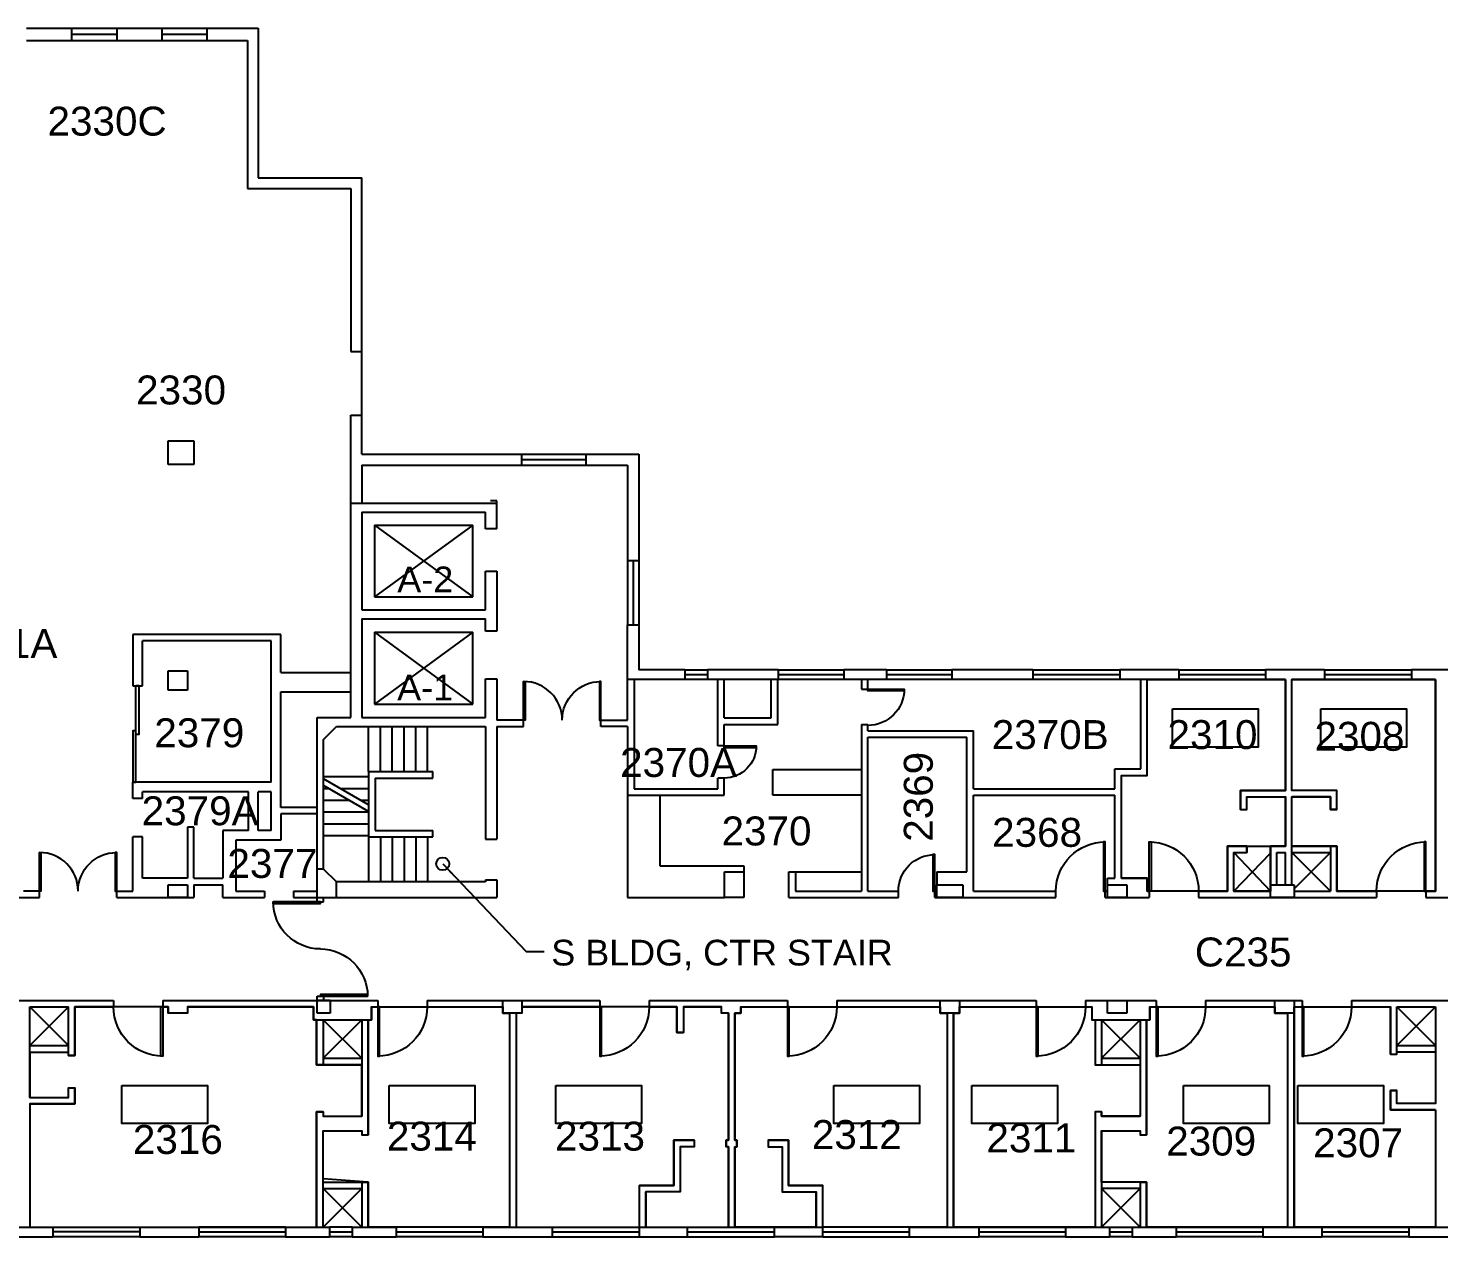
# Model space of a CAD drawing. Header units: inches. Extents: x -281 to 5521, y -151 to 3105.
# Drawn here: x 872 to 2187, y 299 to 1426 of the extents above; entities that cross this region are included whole.
import ezdxf

# ---------------------------------------------------------------- set-up
doc = ezdxf.new("R2010")
doc.units = ezdxf.units.IN
doc.header["$LTSCALE"] = 48
doc.header["$MEASUREMENT"] = 0
doc.layers.get('0').update_dxf_attribs({"linetype": 'CONTINUOUS'})
for name, color, linetype in [('A-ANNO-RNUM', 4, 'CONTINUOUS'), ('A-ANNO-TEXT-IDEN', 4, 'CONTINUOUS'), ('A-DOOR', 2, 'CONTINUOUS'), ('A-FLOR-CASE', 3, 'CONTINUOUS'), ('A-FLOR-EVTR', 2, 'CONTINUOUS'), ('A-FLOR-PFIX', 2, 'CONTINUOUS'), ('A-FLOR-STRS', 2, 'CONTINUOUS'), ('A-GLAZ', 2, 'CONTINUOUS'), ('A-GLAZ-SILL', 1, 'CONTINUOUS'), ('A-WALL-FULL', 6, 'CONTINUOUS'), ('S-COLS', 5, 'CONTINUOUS'), ('X-MEDGAS', 5, 'CONTINUOUS')]:
    doc.layers.add(name, color=color, linetype=linetype)
doc.styles.add('ARIAL', font='arial.ttf')
doc.styles.get("Standard").update_dxf_attribs({"font": 'SIMPLEX.SHX'})
doc.dimstyles.new('DIM1-4', dxfattribs={"dimscale": 48, "dimtxt": 0.09375, "dimasz": 0.125, "dimexe": 0.125, "dimexo": 0.09375, "dimgap": 0.046875, "dimtad": 1, "dimdec": 4, "dimzin": 7, "dimdsep": 46, "dimlunit": 4, "dimtxsty": 'Standard', "dimblk": 'TICK', "dimcen": 2.25, "dimdle": 1.5, "dimadec": 0, "dimazin": 0, "dimtfac": 1, "dimtdec": 4, "dimtix": 1, "dimtofl": 0, "dimtmove": 2, "dimatfit": 3, "dimldrblk": 'TICK', "dimfxl": 1, "dimtolj": 1, "dimtzin": 0, "dimarcsym": 0})

# ---------------------------------------------------------------- blocks, each defined once
blk = doc.blocks.new('*U156')
for p, q in [((0, 0), (0, 0)), ((46, 0), (46, 0))]:
    blk.add_line(p, q)
blk.add_lwpolyline([(0, 0), (0, 46), (1.75, 46), (1.75, 0)], close=True)
blk.add_arc((0, 0), 46, 0, 90)
blk = doc.blocks.new('*U174')
for p, q in [((0, 0), (0, 0)), ((-46, 0), (-46, 0))]:
    blk.add_line(p, q)
blk.add_lwpolyline([(0, 0), (0, 46), (-1.75, 46), (-1.75, 0)], close=True)
blk.add_arc((0, 0), 46, 90, 180)
blk = doc.blocks.new('*U173')
for p, q in [((0, 0), (0, 0)), ((-46, 0), (-46, 0))]:
    blk.add_line(p, q)
blk.add_lwpolyline([(0, 0), (0, -46), (-1.75, -46), (-1.75, 0)], close=True)
blk.add_arc((0, 0), 46, 180, 270)
blk = doc.blocks.new('*U175')
for p, q in [((0, 0), (0, 0)), ((46, 0), (46, 0))]:
    blk.add_line(p, q)
blk.add_lwpolyline([(0, 0), (0, -46), (1.75, -46), (1.75, 0)], close=True)
blk.add_arc((0, 0), 46, 270, 0)
blk = doc.blocks.new('*U176')
for p, q in [((0, 0), (0, 0)), ((-34, 0), (-34, 0))]:
    blk.add_line(p, q)
blk.add_lwpolyline([(0, 0), (0, -34), (-1.75, -34), (-1.75, 0)], close=True)
blk.add_arc((0, 0), 34, 180, 270)
blk = doc.blocks.new('*U178')
for p, q in [((0, 0), (0, 0)), ((34, 0), (34, 0))]:
    blk.add_line(p, q)
blk.add_lwpolyline([(0, 0), (0, -34), (1.75, -34), (1.75, 0)], close=True)
blk.add_arc((0, 0), 34, 270, 0)
blk = doc.blocks.new('*U179')
for p, q in [((0, 0), (0, 0)), ((30, 0), (30, 0))]:
    blk.add_line(p, q)
blk.add_lwpolyline([(0, 0), (0, -30), (1.75, -30), (1.75, 0)], close=True)
blk.add_arc((0, 0), 30, 270, 0)
blk = doc.blocks.new('TICK')
at = {"linetype": 'Continuous'}
blk.add_line((0.99, 0), (-0.99, 0), dxfattribs=at)
at = {"color": 11}
blk.add_line((-0.22, -0.22), (0.22, 0.22), dxfattribs=at)

msp = doc.modelspace()

# ---------------------------------------------------------------- linework, layer by layer
at = {"layer": 'A-DOOR'}
for points in [[(972, 771), (969, 771), (969, 723), (972, 723), (972, 813)], [(972, 768), (975, 768), (975, 813), (972, 813)]]:
    msp.add_lwpolyline(points, dxfattribs=at)
at = {"layer": 'A-FLOR-CASE'}
for p, q in [((1566, 711), (1566, 735)), ((1566, 735), (1648.5, 735)), ((1430.5, 711), (1430.5, 615.5)), ((1460.5, 711), (1460.5, 645)), ((1648.5, 711), (1566, 711)), ((1460.5, 645), (1539, 645)), ((1539, 645), (1539, 639.5)), ((1587, 639.5), (1648.5, 639.5)), ((1430.5, 615.5), (1521, 615.5))]:
    msp.add_line(p, q, dxfattribs=at)
at = {"layer": 'A-FLOR-EVTR'}
for p, q in [((1194.5, 963), (1286, 963)), ((1194.5, 963), (1194.5, 896)), ((1194.5, 963), (1286, 896)), ((1286, 963), (1194.5, 896)), ((1286, 896), (1286, 963)), ((1194.5, 896), (1286, 896)), ((1286, 863), (1194.5, 796)), ((1194.5, 863), (1286, 796)), ((1194.5, 863), (1194.5, 796)), ((1194.5, 863), (1286, 863)), ((1286, 796), (1286, 863)), ((1194.5, 796), (1286, 796))]:
    msp.add_line(p, q, dxfattribs=at)
at = {"layer": 'A-FLOR-PFIX'}
for p, q in [((2008, 663.5), (2030, 663.5)), ((2050, 663.5), (2086, 663.5)), ((1996, 657.5), (2030, 621.5)), ((1996, 621.5), (2030, 657)), ((2050, 657.5), (2086, 657.5)), ((2050, 657.5), (2086, 621.5)), ((2086, 657.5), (2052, 623.5)), ((873, 513.5), (909, 477.5)), ((909, 513.5), (873, 477.5)), ((2184, 513.5), (2148, 477.5)), ((2148, 513.5), (2184, 477.5)), ((1182.5, 501.5), (1146.5, 465.5)), ((1146.5, 501.5), (1182.5, 465.5)), ((1872.5, 501.5), (1908.5, 465.5)), ((1908.5, 501.5), (1872.5, 465.5)), ((909, 477), (873, 477)), ((2148, 477.5), (2184, 477.5)), ((909, 471), (873, 471)), ((1146.5, 465.5), (1182.5, 465.5)), ((1872.5, 465.5), (1908.5, 465.5)), ((2148, 471.5), (2184, 471.5)), ((1140.5, 459.5), (1182.5, 459.5)), ((1872.5, 459.5), (1908.5, 459.5)), ((1146.5, 350), (1188.5, 350)), ((1146.5, 344), (1182.5, 344)), ((1146.5, 344), (1182.5, 308)), ((1182.5, 344), (1146.5, 308)), ((1908.5, 350), (1872.5, 350)), ((1908.5, 344), (1872.5, 344)), ((1908.5, 344), (1872.5, 308)), ((1872.5, 344), (1908.5, 308))]:
    msp.add_line(p, q, dxfattribs=at)
at = {"layer": 'A-FLOR-STRS'}
for p, q in [((1189, 733), (1189, 775)), ((1200, 733), (1200, 775)), ((1211, 733), (1211, 775)), ((1222, 733), (1222, 775)), ((1233, 733), (1233, 775)), ((1244, 733), (1244, 775)), ((1189, 728), (1147, 728)), ((1189, 701.9), (1147, 726.1)), ((1189, 695.9), (1147, 720.1)), ((1152.5, 717), (1147, 717)), ((1189, 717), (1162.8, 717)), ((1171.5, 706), (1147, 706)), ((1189, 706), (1181.9, 706)), ((1189, 695), (1147, 695)), ((1189, 684), (1147, 684)), ((1189, 673), (1147, 673)), ((1189, 672), (1189, 630)), ((1200, 672), (1200, 630)), ((1211, 672), (1211, 630)), ((1222, 672), (1222, 630)), ((1233, 672), (1233, 630)), ((1244, 672), (1244, 630))]:
    msp.add_line(p, q, dxfattribs=at)
at = {"layer": 'A-GLAZ'}
for p, q in [((912, 1420.8), (954, 1420.8)), ((996, 1420.8), (1038, 1420.8)), ((1332, 1024), (1392, 1024)), ((1435.7, 930), (1435.7, 870)), ((1484, 823.5), (1505, 823.5)), ((1571, 823.5), (1632, 823.5)), ((1672, 823.5), (1733, 823.5)), ((1808.5, 823.5), (1889.5, 823.5)), ((1944.5, 823.5), (2025.5, 823.5)), ((2080.5, 823.5), (2161.5, 823.5)), ((975.5, 303.5), (894.5, 303.5)), ((1030.5, 303.5), (1111.5, 303.5)), ((1152.5, 303.5), (1173.5, 303.5)), ((1214.5, 303.5), (1295.5, 303.5)), ((1360.5, 303.5), (1441.5, 303.5)), ((1486.5, 303.5), (1567.5, 303.5)), ((1612.5, 303.5), (1693.5, 303.5)), ((1758, 303.5), (1839, 303.5)), ((1880, 303.5), (1901, 303.5)), ((1942, 303.5), (2023, 303.5)), ((2078, 303.5), (2159, 303.5))]:
    msp.add_line(p, q, dxfattribs=at)
at = {"layer": 'A-GLAZ-SILL'}
for p, q in [((912, 1426.5), (954, 1426.5)), ((996, 1426.5), (1038, 1426.5)), ((912, 1415), (954, 1415)), ((996, 1415), (1038, 1415)), ((1332, 1029), (1392, 1029)), ((1332, 1019), (1392, 1019)), ((1430.5, 930), (1430.5, 870)), ((1441, 930), (1441, 870)), ((1484, 828), (1505, 828)), ((1505, 819), (1484, 819)), ((1571, 828), (1632, 828)), ((1632, 819), (1571, 819)), ((1672, 828), (1733, 828)), ((1733, 819), (1672, 819)), ((1808.5, 828), (1889.5, 828)), ((1889.5, 819), (1808.5, 819)), ((1944.5, 828), (2025.5, 828)), ((2025.5, 819), (1944.5, 819)), ((2080.5, 828), (2161.5, 828)), ((2161.5, 819), (2080.5, 819)), ((894.5, 308), (975.5, 308)), ((1111.5, 308), (1030.5, 308)), ((1173.5, 308), (1152.5, 308)), ((1295.5, 308), (1214.5, 308)), ((1360.5, 308), (1441.5, 308)), ((1486.5, 308), (1567.5, 308)), ((1693.5, 308), (1612.5, 308)), ((1758, 308), (1839, 308)), ((1880, 308), (1901, 308)), ((1942, 308), (2023, 308)), ((2078, 308), (2159, 308)), ((975.5, 299), (894.5, 299)), ((1111.5, 299), (1030.5, 299)), ((1173.5, 299), (1152.5, 299)), ((1295.5, 299), (1214.5, 299)), ((1360.5, 299), (1441.5, 299)), ((1486.5, 299), (1567.5, 299)), ((1612.5, 299), (1693.5, 299)), ((1839, 299), (1758, 299)), ((1901, 299), (1880, 299)), ((2023, 299), (1942, 299)), ((2159, 299), (2078, 299))]:
    msp.add_line(p, q, dxfattribs=at)
at = {"layer": 'A-WALL-FULL'}
for p, q in [((870, 1426.5), (912, 1426.5)), ((912, 1426.5), (912, 1415)), ((954, 1426.5), (954, 1415)), ((954, 1426.5), (996, 1426.5)), ((996, 1426.5), (996, 1415)), ((1038, 1426.5), (1038, 1415)), ((1038, 1426.5), (1086, 1426.5)), ((1086, 1426.5), (1086, 1287)), ((870, 1415), (912, 1415)), ((954, 1415), (996, 1415)), ((1038, 1415), (1076, 1415)), ((1076, 1415), (1076, 1277)), ((1076, 1277), (1172.5, 1277)), ((1086, 1287), (1182.5, 1287)), ((1172.5, 1277), (1172.5, 1125)), ((1182.5, 1029), (1182.5, 1287)), ((1172.5, 1125), (1182.5, 1125)), ((1172.5, 1065.5), (1182.5, 1065.5)), ((1172.5, 783.5), (1172.5, 1065.5)), ((1182.5, 1029), (1332, 1029)), ((1332, 1019), (1332, 1029)), ((1392, 1029), (1441, 1029)), ((1392, 1019), (1392, 1029)), ((1441, 1029), (1441, 828)), ((1182.5, 1019), (1332, 1019)), ((1182.5, 1019), (1182.5, 983.5)), ((1392, 1019), (1430.5, 1019)), ((1430.5, 1019), (1430.5, 930)), ((1172.5, 983.5), (1308.5, 983.5)), ((1182.5, 975), (1182.5, 884)), ((1182.5, 975), (1298, 975)), ((1298, 959.5), (1298, 975)), ((1308.5, 985.5), (1302.5, 985.5)), ((1308.5, 959.5), (1308.5, 985.5)), ((1308.5, 959.5), (1298, 959.5)), ((1430.5, 930), (1441, 930)), ((1298, 884), (1298, 920)), ((1298, 920), (1308.5, 920)), ((1308.5, 920), (1308.5, 864)), ((1182.5, 884), (1298, 884)), ((1182.5, 875.5), (1298, 875.5)), ((1182.5, 875.5), (1182.5, 783.5)), ((1298, 864), (1298, 875.5)), ((1430.5, 781), (1430.5, 870)), ((1430.5, 870), (1441, 870)), ((1107, 861), (969, 861)), ((969, 861), (969, 813)), ((1107, 825.5), (1107, 861)), ((1308.5, 864), (1298, 864)), ((978, 813), (978, 855)), ((1098, 855), (978, 855)), ((1098, 723), (1098, 855)), ((1107, 825.5), (1172.5, 825.5)), ((1298, 783.5), (1298, 819.5)), ((1298, 819.5), (1308.5, 819.5)), ((1308.5, 819.5), (1308.5, 781)), ((1484, 819), (1430.5, 819)), ((1436.5, 819), (1436.5, 717)), ((1484, 828), (1441, 828)), ((1484, 828), (1484, 819)), ((1505, 828), (1505, 819)), ((1571, 828), (1505, 828)), ((1571, 819), (1505, 819)), ((1514.5, 757), (1514.5, 819)), ((1520.5, 783), (1520.5, 819)), ((1564.5, 783), (1564.5, 819)), ((1570.5, 777), (1570.5, 819)), ((1571, 828), (1571, 819)), ((1632, 828), (1632, 819)), ((1672, 828), (1632, 828)), ((1672, 819), (1632, 819)), ((1648.5, 819), (1648.5, 810)), ((1654.5, 810), (1654.5, 819)), ((1672, 828), (1672, 819)), ((1808.5, 828), (1733, 828)), ((1733, 828), (1733, 819)), ((1808.5, 819), (1733, 819)), ((1808.5, 828), (1808.5, 819)), ((1889.5, 828), (1889.5, 819)), ((1944.5, 828), (1889.5, 828)), ((1944.5, 819), (1889.5, 819)), ((1909, 735.5), (1909, 819)), ((1915, 729.5), (1915, 819)), ((1944.5, 828), (1944.5, 819)), ((2025.5, 828), (2025.5, 819)), ((2080.5, 828), (2025.5, 828)), ((2044, 819), (2025.5, 819)), ((2044, 715.5), (2044, 819)), ((2080.5, 819), (2050, 819)), ((2050, 715.5), (2050, 819)), ((2080.5, 828), (2080.5, 819)), ((2161.5, 828), (2161.5, 819)), ((2216.5, 828), (2161.5, 828)), ((2184, 819), (2161.5, 819)), ((2184, 621.5), (2184, 819)), ((969, 813), (978, 813)), ((1107, 699.5), (1107, 807.5)), ((1107, 807.5), (1172.5, 807.5)), ((1648.5, 810), (1654.5, 810)), ((1141, 783.5), (1172.5, 783.5)), ((1141, 615.5), (1141, 783.5)), ((1182.5, 783.5), (1298, 783.5)), ((1333.5, 781), (1308.5, 781)), ((1333.5, 775), (1333.5, 781)), ((1405.5, 781), (1430.5, 781)), ((1405.5, 775), (1405.5, 781)), ((1520.5, 783), (1564.5, 783)), ((1520.5, 777), (1570.5, 777)), ((1520.5, 757), (1520.5, 777)), ((1648.5, 777), (1654.5, 777)), ((1648.5, 777), (1648.5, 621.5)), ((1654.5, 771), (1654.5, 777)), ((1147, 763), (1159, 775)), ((1147, 642), (1147, 763)), ((1159, 775), (1298, 775)), ((1298, 775), (1298, 670)), ((1308.5, 775), (1308.5, 670)), ((1308.5, 775), (1333.5, 775)), ((1430.5, 775), (1405.5, 775)), ((1430.5, 775), (1430.5, 711)), ((1654.5, 771), (1753, 771)), ((1654.5, 621.5), (1654.5, 765)), ((1654.5, 765), (1747, 765)), ((1747, 639.5), (1747, 765)), ((1753, 717), (1753, 771)), ((1520.5, 757), (1514.5, 757)), ((1189, 733), (1189, 672)), ((1189, 733), (1249, 733)), ((1195, 727), (1195, 678)), ((1195, 727), (1249, 727)), ((1249, 727), (1249, 733)), ((1514.5, 717), (1514.5, 727)), ((1520.5, 727), (1514.5, 727)), ((1520.5, 711), (1520.5, 727)), ((1885, 735.5), (1909, 735.5)), ((1885, 717), (1885, 735.5)), ((1891, 633.5), (1891, 729.5)), ((1891, 729.5), (1915, 729.5)), ((1098, 723), (969, 723)), ((969, 708), (969, 723)), ((1077, 714), (978, 714)), ((978, 708), (978, 714)), ((1077, 678), (1077, 714)), ((1086, 678), (1086, 714)), ((1098, 714), (1086, 714)), ((1098, 678), (1098, 714)), ((1430.5, 711), (1520.5, 711)), ((1436.5, 717), (1514.5, 717)), ((1753, 717), (1885, 717)), ((1753, 621.5), (1753, 711)), ((1753, 711), (1885, 711)), ((1885, 633.5), (1885, 711)), ((2002, 697.5), (2002, 715.5)), ((2002, 715.5), (2044, 715.5)), ((2092, 715.5), (2050, 715.5)), ((2092, 697.5), (2092, 715.5)), ((978, 708), (969, 708)), ((1141, 699.5), (1107, 699.5)), ((2002, 697.5), (2008, 697.5)), ((2008, 709.5), (2044, 709.5)), ((2008, 697.5), (2008, 709.5)), ((2044, 663.5), (2044, 709.5)), ((2050, 627.5), (2050, 709.5)), ((2086, 709.5), (2050, 709.5)), ((2086, 697.5), (2086, 709.5)), ((2092, 697.5), (2086, 697.5)), ((1141, 693.5), (1107, 693.5)), ((1107, 693.5), (1107, 669)), ((969, 621.5), (969, 672)), ((978, 672), (969, 672)), ((978, 633.5), (978, 672)), ((1026, 681), (1020, 681)), ((1020, 681), (1020, 633.5)), ((1026, 633.5), (1026, 681)), ((1077, 678), (1053, 678)), ((1053, 678), (1053, 633.5)), ((1098, 678), (1086, 678)), ((1189, 672), (1249, 672)), ((1195, 678), (1249, 678)), ((1249, 672), (1249, 678)), ((1107, 669), (1065, 669)), ((1065, 669), (1065, 621.5)), ((1298, 670), (1308.5, 670)), ((1990, 621.5), (1990, 663.5)), ((1990, 663.5), (2008, 663.5)), ((2008, 663.5), (2008, 657.5)), ((2030, 627.5), (2030, 663.5)), ((2030, 663.5), (2044, 663.5)), ((2086, 663.5), (2086, 621.5)), ((2086, 663.5), (2092, 663.5)), ((2092, 663.5), (2092, 621.5)), ((1996, 621.5), (1996, 657.5)), ((1996, 657.5), (2008, 657.5)), ((2036, 627.5), (2036, 657.5)), ((2036, 657.5), (2044, 657.5)), ((2044, 627.5), (2044, 657.5)), ((1020, 633.5), (978, 633.5)), ((1026, 633.5), (1053, 633.5)), ((1147, 642), (1141, 642)), ((1159, 630), (1147, 642)), ((1298, 632), (1308.5, 632)), ((1298, 632), (1298, 630)), ((1308.5, 632), (1308.5, 615.5)), ((1581, 615.5), (1581, 639.5)), ((1581, 639.5), (1587, 639.5)), ((1587, 639.5), (1587, 621.5)), ((1719, 639.5), (1747, 639.5)), ((1719, 639.5), (1719, 627.5)), ((1878, 633.5), (1885, 633.5)), ((1878, 627.5), (1878, 633.5)), ((1891, 633.5), (1915, 633.5)), ((1915, 633.5), (1915, 621.5)), ((882, 621.5), (867, 621.5)), ((882, 615.5), (882, 621.5)), ((954, 621.5), (969, 621.5)), ((954, 615.5), (954, 621.5)), ((1026, 627.5), (1026, 615.5)), ((1026, 627.5), (1053, 627.5)), ((1053, 615.5), (1053, 627.5)), ((1065, 621.5), (1092, 621.5)), ((1092, 621.5), (1092, 615.5)), ((1119, 621.5), (1119, 615.5)), ((1119, 621.5), (1141, 621.5)), ((1159, 615.5), (1159, 630)), ((1298, 630), (1159, 630)), ((1587, 621.5), (1648.5, 621.5)), ((1654.5, 621.5), (1683, 621.5)), ((1683, 615.5), (1683, 621.5)), ((1717, 615.5), (1717, 621.5)), ((1717, 621.5), (1719, 621.5)), ((1753, 621.5), (1830, 621.5)), ((1830, 615.5), (1830, 621.5)), ((1876, 615.5), (1876, 621.5)), ((1876, 621.5), (1878, 621.5)), ((1915, 621.5), (1917, 621.5)), ((1917, 621.5), (1917, 615.5)), ((1963, 621.5), (1963, 615.5)), ((1963, 621.5), (1990, 621.5)), ((1996, 621.5), (2030, 621.5)), ((2052, 621.5), (2086, 621.5)), ((2092, 621.5), (2129, 621.5)), ((2129, 621.5), (2129, 615.5)), ((2175, 621.5), (2175, 615.5)), ((2175, 621.5), (2184, 621.5)), ((732, 615.5), (882, 615.5)), ((954, 615.5), (1026, 615.5)), ((1053, 615.5), (1092, 615.5)), ((1119, 615.5), (1308.5, 615.5)), ((1141, 611.5), (1141, 615.5)), ((1141, 611.5), (1147, 611.5)), ((1147, 611.5), (1147, 615.5)), ((1581, 615.5), (1683, 615.5)), ((1717, 615.5), (1830, 615.5)), ((1876, 615.5), (1917, 615.5)), ((1963, 615.5), (2129, 615.5)), ((2175, 615.5), (2268, 615.5)), ((790, 519.5), (951, 519.5)), ((873, 429), (873, 513.5)), ((873, 513.5), (909, 513.5)), ((909, 468), (909, 513.5)), ((915, 468), (915, 513.5)), ((915, 513.5), (951, 513.5)), ((951, 519.5), (951, 513.5)), ((996.9, 519.5), (996.9, 513.5)), ((996.9, 519.5), (1197.5, 519.5)), ((996.9, 513.5), (1002, 513.5)), ((1002, 513.5), (1002, 507.5)), ((1020, 513.5), (1137.5, 513.5)), ((1020, 513.5), (1020, 507.5)), ((1137.5, 513.5), (1137.5, 501.5)), ((1141, 519.5), (1141, 523.5)), ((1141, 523.5), (1147, 523.5)), ((1147, 523.5), (1147, 519.5)), ((1191.5, 513.5), (1191.5, 501.5)), ((1191.5, 513.5), (1197.5, 513.5)), ((1197.5, 519.5), (1197.5, 513.5)), ((1243.5, 519.5), (1404.5, 519.5)), ((1243.5, 519.5), (1243.5, 513.5)), ((1243.5, 513.5), (1314, 513.5)), ((1332, 513.5), (1404.5, 513.5)), ((1404.5, 519.5), (1404.5, 513.5)), ((1450.5, 519.5), (1450.5, 513.5)), ((1450.5, 519.5), (1579.5, 519.5)), ((1450.5, 513.5), (1476.5, 513.5)), ((1476.5, 513.5), (1476.5, 489.5)), ((1482.5, 513.5), (1482.5, 489.5)), ((1482.5, 513.5), (1518, 513.5)), ((1518, 507.5), (1518, 513.5)), ((1536, 513.5), (1579.5, 513.5)), ((1536, 513.5), (1536, 507.5)), ((1579.5, 519.5), (1579.5, 513.5)), ((1625.5, 519.5), (1625.5, 513.5)), ((1625.5, 519.5), (1811.5, 519.5)), ((1625.5, 513.5), (1722, 513.5)), ((1740, 513.5), (1811.5, 513.5)), ((1811.5, 519.5), (1811.5, 513.5)), ((1857.5, 519.5), (1857.5, 513.5)), ((1857.5, 519.5), (1923.5, 519.5)), ((1857.5, 513.5), (1863.5, 513.5)), ((1863.5, 513.5), (1863.5, 501.5)), ((1917.5, 513.5), (1917.5, 501.5)), ((1917.5, 513.5), (1923.5, 513.5)), ((1923.5, 519.5), (1923.5, 513.5)), ((1969.5, 519.5), (1969.5, 513.5)), ((1969.5, 519.5), (2059.5, 519.5)), ((1969.5, 513.5), (2034, 513.5)), ((2052, 513.5), (2059.5, 513.5)), ((2059.5, 519.5), (2059.5, 513.5)), ((2105.5, 519.5), (2105.5, 513.5)), ((2105.5, 519.5), (2269.5, 519.5)), ((2105.5, 513.5), (2142, 513.5)), ((2142, 469.5), (2142, 513.5)), ((2148, 469.5), (2148, 513.5)), ((2148, 513.5), (2184, 513.5)), ((2184, 513.5), (2184, 423.5)), ((1020, 507.5), (1002, 507.5)), ((1137.5, 501.5), (1191.5, 501.5)), ((1140.5, 501.5), (1140.5, 459.5)), ((1146.5, 501.5), (1146.5, 459.5)), ((1182.5, 501.5), (1182.5, 411.5)), ((1188.5, 501.5), (1188.5, 394)), ((1320.5, 507.5), (1320.5, 308)), ((1326.5, 507.5), (1326.5, 308)), ((1524.5, 507.5), (1518, 507.5)), ((1524.5, 507.5), (1524.5, 389)), ((1530.5, 507.5), (1530.5, 389)), ((1536, 507.5), (1530.5, 507.5)), ((1728.5, 507.5), (1728.5, 308)), ((1734.5, 507.5), (1734.5, 308)), ((1863.5, 501.5), (1917.5, 501.5)), ((1866.5, 501.5), (1866.5, 459.5)), ((1872.5, 501.5), (1872.5, 459.5)), ((1908.5, 501.5), (1908.5, 411.5)), ((1914.5, 501.5), (1914.5, 394)), ((2046, 507.5), (2046, 308)), ((2052, 507.5), (2052, 308)), ((1476.5, 489.5), (1482.5, 489.5)), ((909, 468), (915, 468)), ((2142, 469.5), (2148, 469.5)), ((1866.5, 459.5), (1872.5, 459.5)), ((909, 429), (909, 438)), ((909, 438), (915, 438)), ((915, 423), (915, 438)), ((2142, 417.5), (2142, 435.5)), ((2142, 435.5), (2148, 435.5)), ((2148, 423.5), (2148, 435.5)), ((873, 429), (909, 429)), ((873, 423), (915, 423)), ((873, 423), (873, 308)), ((2184, 423.5), (2148, 423.5)), ((1146.5, 415.5), (1140.5, 415.5)), ((1140.5, 415.5), (1140.5, 308)), ((1146.5, 415.5), (1146.5, 411.5)), ((1146.5, 411.5), (1182.5, 411.5)), ((1866.5, 415.5), (1866.5, 308)), ((1872.5, 415.5), (1866.5, 415.5)), ((1872.5, 415.5), (1872.5, 411.5)), ((1872.5, 411.5), (1908.5, 411.5)), ((2184, 417.5), (2142, 417.5)), ((2184, 417.5), (2184, 308)), ((1146.5, 398), (1182.5, 398)), ((1146.5, 308), (1146.5, 398)), ((1182.5, 398), (1182.5, 394)), ((1872.5, 398), (1872.5, 308)), ((1872.5, 398), (1908.5, 398)), ((1908.5, 398), (1908.5, 394)), ((1182.5, 394), (1188.5, 394)), ((1473.5, 389), (1473.5, 347)), ((1492.5, 389), (1473.5, 389)), ((1479.5, 383), (1479.5, 341)), ((1492.5, 383), (1479.5, 383)), ((1492.5, 389), (1492.5, 383)), ((1524.5, 389), (1522.5, 389)), ((1522.5, 389), (1522.5, 383)), ((1524.5, 383), (1522.5, 383)), ((1524.5, 383), (1524.5, 308)), ((1530.5, 389), (1532.5, 389)), ((1530.5, 383), (1530.5, 308)), ((1530.5, 383), (1532.5, 383)), ((1532.5, 389), (1532.5, 383)), ((1561.5, 389), (1580.5, 389)), ((1561.5, 389), (1561.5, 383)), ((1561.5, 383), (1574.5, 383)), ((1574.5, 383), (1574.5, 341)), ((1580.5, 389), (1580.5, 347)), ((1908.5, 394), (1914.5, 394)), ((1182.5, 350), (1182.5, 308)), ((1188.5, 350), (1188.5, 308)), ((1441.5, 299), (1441.5, 347)), ((1473.5, 347), (1441.5, 347)), ((1580.5, 347), (1612.5, 347)), ((1612.5, 299), (1612.5, 347)), ((1908.5, 350), (1908.5, 308)), ((1908.5, 350), (1914.5, 350)), ((1914.5, 350), (1914.5, 308)), ((1447.5, 308), (1447.5, 341)), ((1479.5, 341), (1447.5, 341)), ((1574.5, 341), (1606.5, 341)), ((1606.5, 308), (1606.5, 341)), ((839.5, 308), (894.5, 308)), ((894.5, 308), (894.5, 299)), ((975.5, 308), (975.5, 299)), ((975.5, 308), (1030.5, 308)), ((1030.5, 308), (1030.5, 299)), ((1111.5, 308), (1111.5, 299)), ((1111.5, 308), (1152.5, 308)), ((1152.5, 308), (1152.5, 299)), ((1173.5, 308), (1173.5, 299)), ((1173.5, 308), (1214.5, 308)), ((1214.5, 308), (1214.5, 299)), ((1295.5, 308), (1295.5, 299)), ((1295.5, 308), (1360.5, 308)), ((1360.5, 299), (1360.5, 308)), ((1441.5, 308), (1486.5, 308)), ((1486.5, 299), (1486.5, 308)), ((1566.5, 308), (1612.5, 308)), ((1567.5, 299), (1567.5, 308)), ((1693.5, 299), (1693.5, 308)), ((1693.5, 308), (1758, 308)), ((1758, 308), (1758, 299)), ((1839, 308), (1839, 299)), ((1839, 308), (1880, 308)), ((1880, 308), (1880, 299)), ((1901, 308), (1901, 299)), ((1901, 308), (1942, 308)), ((1942, 308), (1942, 299)), ((2023, 308), (2023, 299)), ((2023, 308), (2078, 308)), ((2078, 308), (2078, 299)), ((2159, 308), (2159, 299)), ((2159, 308), (2214, 308)), ((839.5, 299), (894.5, 299)), ((975.5, 299), (1030.5, 299)), ((1111.5, 299), (1152.5, 299)), ((1173.5, 299), (1214.5, 299)), ((1295.5, 299), (1360.5, 299)), ((1441.5, 299), (1486.5, 299)), ((1612.5, 299), (1567.5, 299)), ((1693.5, 299), (1758, 299)), ((1839, 299), (1880, 299)), ((1901, 299), (1942, 299)), ((2023, 299), (2078, 299)), ((2159, 299), (2214, 299))]:
    msp.add_line(p, q, dxfattribs=at)
at = {"layer": 'S-COLS'}
for p, q in [((1002, 1041.5), (1026, 1041.5)), ((1002, 1019.5), (1002, 1041.5)), ((1026, 1041.5), (1026, 1019.5)), ((1026, 1019.5), (1002, 1019.5)), ((1002, 827), (1020, 827)), ((1002, 809), (1002, 827)), ((1020, 827), (1020, 809)), ((1020, 809), (1002, 809)), ((1521, 639.5), (1539, 639.5)), ((1521, 615.5), (1521, 639.5)), ((1539, 639.5), (1539, 615.5)), ((1002, 627.5), (1020, 627.5)), ((1002, 615.5), (1002, 627.5)), ((1020, 627.5), (1020, 615.5)), ((1719, 627.5), (1743, 627.5)), ((1719, 615.5), (1719, 627.5)), ((1743, 627.5), (1743, 615.5)), ((1878, 627.5), (1896, 627.5)), ((1878, 615.5), (1878, 627.5)), ((1896, 627.5), (1896, 615.5)), ((2030, 627.5), (2052, 627.5)), ((2030, 615.5), (2030, 627.5)), ((2052, 627.5), (2052, 615.5)), ((1020, 615.5), (1002, 615.5)), ((1539, 615.5), (1521, 615.5)), ((1743, 615.5), (1719, 615.5)), ((1896, 615.5), (1878, 615.5)), ((2052, 615.5), (2030, 615.5)), ((1141, 507.5), (1141, 519.5)), ((1153, 519.5), (1141, 519.5)), ((1153, 519.5), (1153, 507.5)), ((1314, 519.5), (1332, 519.5)), ((1314, 507.5), (1314, 519.5)), ((1332, 519.5), (1332, 507.5)), ((1722, 519.5), (1740, 519.5)), ((1722, 507.5), (1722, 519.5)), ((1740, 519.5), (1740, 507.5)), ((1878, 519.5), (1896, 519.5)), ((1878, 507.5), (1878, 519.5)), ((1896, 519.5), (1896, 507.5)), ((2034, 519.5), (2052, 519.5)), ((2034, 507.5), (2034, 519.5)), ((2052, 519.5), (2052, 507.5)), ((1153, 507.5), (1141, 507.5)), ((1332, 507.5), (1314, 507.5)), ((1740, 507.5), (1722, 507.5)), ((1896, 507.5), (1878, 507.5)), ((2052, 507.5), (2034, 507.5))]:
    msp.add_line(p, q, dxfattribs=at)
at = {"layer": 'X-MEDGAS'}
for points in [[(2044, 819), (2044, 715.5), (2002, 715.5), (2002, 697.5), (2008, 697.5), (2008, 709.5), (2044, 709.5), (2044, 663.5), (2030, 663.5), (2030, 621.5), (1996, 621.5), (1996, 657.5), (2008, 657.5), (2008, 663.5), (1990, 663.5), (1990, 621.5), (1915, 621.5), (1915, 633.5), (1891, 633.5), (1891, 729.5), (1915, 729.5), (1915, 819)], [(2184, 819), (2184, 621.5), (2092, 621.5), (2092, 663.5), (2050, 663.5), (2050, 709.5), (2086, 709.5), (2086, 697.5), (2092, 697.5), (2092, 715.5), (2050, 715.5), (2050, 819)], [(1938.7, 791.5), (2018.6, 791.5), (2018.6, 755.9), (1938.7, 755.9)], [(2077.1, 791.5), (2157, 791.5), (2157, 755.9), (2077.1, 755.9)], [(1314, 513.5), (1314, 507.5), (1320.5, 507.5), (1320.5, 308), (1188.5, 308), (1188.5, 350), (1146.5, 353), (1146.5, 398), (1182.5, 398), (1182.5, 394), (1188.5, 394), (1188.5, 501.5), (1191.5, 501.5), (1191.5, 513.5)], [(1332, 513.5), (1332, 507.5), (1326.5, 507.5), (1326.5, 308), (1441.5, 308), (1441.5, 347), (1473.5, 347), (1473.5, 389), (1492.5, 389), (1492.5, 383), (1479.5, 383), (1479.5, 341), (1447.5, 341), (1447.5, 308), (1524.5, 308), (1524.5, 383), (1522.5, 383), (1522.5, 389), (1524.5, 389), (1524.5, 507.5), (1518, 507.5), (1518, 513.5), (1482.5, 513.5), (1482.5, 489.5), (1476.5, 489.5), (1476.5, 513.5)], [(1728.5, 507.5), (1728.5, 308), (1612.5, 308), (1612.5, 347), (1580.5, 347), (1580.5, 389), (1561.5, 389), (1561.5, 383), (1574.5, 383), (1574.5, 341), (1606.5, 341), (1606.5, 308), (1530.5, 308), (1530.5, 383), (1532.5, 383), (1532.5, 389), (1530.5, 389), (1530.5, 507.5), (1536, 507.5), (1536, 513.5), (1722, 513.5), (1722, 507.5)], [(1908.5, 459.5), (1908.5, 411.5), (1872.5, 411.5), (1872.5, 415.5), (1866.5, 415.5), (1866.5, 308), (1734.5, 308), (1734.5, 507.5), (1740, 507.5), (1740, 513.5), (1863.5, 513.5), (1863.5, 501.5), (1866.5, 501.5), (1866.5, 459.5)], [(2046, 507.5), (2046, 308), (1914.5, 308), (1914.5, 350), (1872.5, 350), (1872.5, 398), (1908.5, 398), (1908.5, 394), (1914.5, 394), (1914.5, 501.5), (1917.5, 501.5), (1917.5, 513.5), (2034, 513.5), (2034, 507.5)], [(2184, 417.5), (2184, 308), (2052, 308), (2052, 513.5), (2142, 513.5), (2142, 469.5), (2148, 469.5), (2148, 471.5), (2184, 471.5), (2184, 423.5), (2148, 423.5), (2148, 435.5), (2142, 435.5), (2142, 417.5)], [(958.8, 440.3), (1038.8, 440.3), (1038.8, 404.7), (958.8, 404.7)], [(1208, 440.3), (1287.9, 440.3), (1287.9, 404.7), (1208, 404.7)], [(1363.5, 440.3), (1443.5, 440.3), (1443.5, 404.7), (1363.5, 404.7)], [(1622.7, 440.3), (1702.7, 440.3), (1702.7, 404.7), (1622.7, 404.7)], [(1751.5, 440.3), (1831.4, 440.3), (1831.4, 404.7), (1751.5, 404.7)], [(1948.8, 440.3), (2028.8, 440.3), (2028.8, 404.7), (1948.8, 404.7)], [(2055.4, 440.3), (2135.3, 440.3), (2135.3, 404.7), (2055.4, 404.7)]]:
    msp.add_lwpolyline(points, close=True, dxfattribs=at)
msp.add_lwpolyline([(909, 471), (873, 471.2), (873, 429), (909, 429), (909, 438), (915, 438), (915, 423), (873, 423), (873, 308), (1140.5, 308), (1140.5, 415.5), (1146.5, 415.5), (1146.5, 411.5), (1182.5, 411.5), (1182.5, 459.5), (1140.5, 459.5), (1140.5, 501.5), (1137.5, 501.5), (1137.5, 513.5), (1020, 513.5), (1020, 507.5), (1002, 507.5), (1002, 513.5), (915, 513.5), (915, 468), (909, 468), (909, 471)], dxfattribs=at)

# ---------------------------------------------------------------- block references
at = {"layer": 'A-DOOR', "yscale": 0.782608695652169, "zscale": 0.782608695652169}
for p, xscale in [((1333.5, 781), 0.782608695652169), ((1405.5, 781), -0.782608695652169), ((882, 621.5), 0.782608695652169), ((954, 621.5), -0.782608695652169)]:
    msp.add_blockref('*U156', p, dxfattribs=dict(at, xscale=xscale))
at = {"layer": 'A-DOOR', "xscale": -1}
for name, p, rotation in [('*U178', (1654.5, 810), 90), ('*U179', (1520.5, 757), 90), ('*U173', (1876, 621.5), 179.9999999999999), ('*U175', (1917, 621.5), 179.9999999999999), ('*U173', (2175, 621.5), 179.9999999999999), ('*U176', (1717, 621.5), 179.9999999999999), ('*U174', (997, 513.5), 179.9999999999999), ('*U156', (1197.5, 513.5), 179.9999999999999), ('*U156', (1404.5, 513.5), 179.9999999999999), ('*U156', (1579.5, 513.5), 179.9999999999999), ('*U156', (1811.5, 513.5), 179.9999999999999), ('*U156', (1923.5, 513.5), 179.9999999999999), ('*U156', (2059.5, 513.5), 179.9999999999999)]:
    msp.add_blockref(name, p, dxfattribs=dict(at, rotation=rotation))
at = {"layer": 'A-DOOR', "xscale": -0.9565217391304347, "yscale": 0.9565217391304347, "zscale": 0.9565217391304347}
for p, rotation in [((1144, 611.5), 90), ((1144, 523.5), 270)]:
    msp.add_blockref('*U156', p, dxfattribs=dict(at, rotation=rotation))

# ---------------------------------------------------------------- texts
at = {"layer": 'A-ANNO-RNUM', "style": 'ARIAL'}
for s, p in [('2330C', (889.5, 1326.3)), ('2330', (972.1, 1075.5)), ('2381A', (789.7, 838.9)), ('2379', (989.1, 755.7)), ('2370B', (1770.1, 754)), ('2310', (1934, 754)), ('2308', (2071.1, 752.4)), ('2370A', (1423.5, 728)), ('2379A', (977.3, 682.9)), ('2370', (1518.1, 664.1)), ('2368', (1770.4, 662.8)), ('2377', (1057.3, 633.8)), ('C235', (1959.5, 551.2)), ('2312', (1602.3, 380.9)), ('2316', (969.1, 376.3)), ('2314', (1206, 379.4)), ('2313', (1362.8, 379.4)), ('2311', (1765.1, 377.8)), ('2309', (1932.8, 374.8)), ('2307', (2069.8, 373.2))]:
    msp.add_text(s, height=27, dxfattribs=at).set_placement(p)
msp.add_text('2369', height=27, rotation=90, dxfattribs=at).set_placement((1715.1, 667.5))
at = {"layer": 'A-ANNO-TEXT-IDEN', "style": 'ARIAL'}
for s, p in [('A-2', (1215.7, 900.3)), ('A-1', (1215.6, 799.4)), ('S BLDG, CTR STAIR', (1359.3, 552.1))]:
    msp.add_text(s, height=24, dxfattribs=at).set_placement(p)

# ---------------------------------------------------------------- leaders
at = {"layer": 'A-ANNO-TEXT-IDEN'}
msp.add_leader([(1258.1, 646.9), (1335.8, 565), (1352.8, 565)], dimstyle='DIM1-4', override={"dimscale": 96, "dimgap": 0, "dimtad": 0, "dimldrblk": 'DotBlank'}, dxfattribs=at)

doc.saveas('drawing.dxf')
